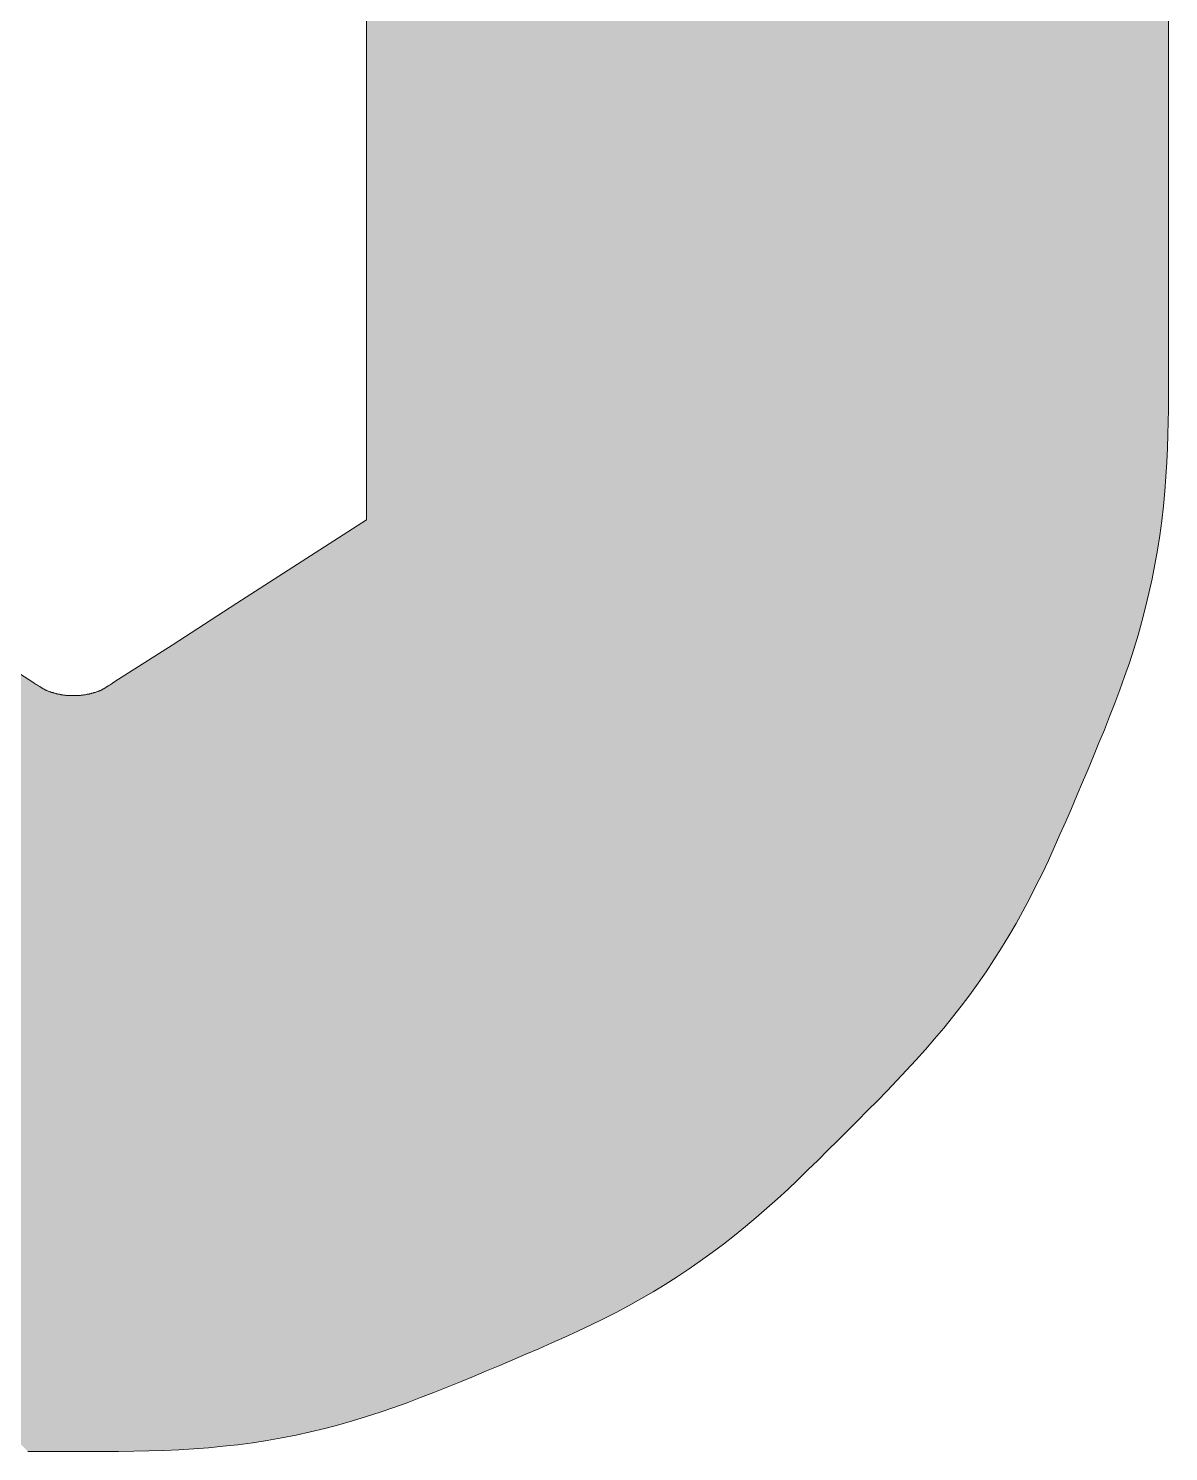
# Model space of a CAD drawing. Units: millimetres at full size, sheet at 1:100. Extents: x -138278 to 134990, y -16593 to 30671.
# Drawn here: x 61500 to 62198, y 21739 to 22611 of the extents above; entities that cross this region are included whole.
import ezdxf

# ---------------------------------------------------------------- set-up
doc = ezdxf.new("R2010")
doc.units = ezdxf.units.MM
doc.header["$LTSCALE"] = 100
doc.layers.add('F-0_枠', color=134, linetype='Continuous', lineweight=18)
doc.layers.add('F-8_補助線', color=15, linetype='Continuous')

msp = doc.modelspace()

# ---------------------------------------------------------------- linework, layer by layer
at = {"layer": 'F-0_枠'}
for points in [[(62198.5, 23049.3), (62198.5, 22394.8), (62198.5, 22389.7), (62198.5, 22383.8), (62198.4, 22377.2), (62198.3, 22369.9), (62198.1, 22362.1), (62197.8, 22353.8), (62197.4, 22345.2), (62196.9, 22336.4), (62196.2, 22327.4), (62195.4, 22318.3), (62194.3, 22309.3), (62193.1, 22300.3), (62191.7, 22291.4), (62190.1, 22282.6), (62188.4, 22273.7), (62186.5, 22265), (62184.4, 22256.3), (62182.2, 22247.7), (62179.8, 22239.2), (62177.2, 22230.7), (62174.5, 22222.3), (62171.6, 22214), (62168.7, 22205.7), (62165.6, 22197.5), (62162.4, 22189.4), (62159.2, 22181.3), (62155.9, 22173.2), (62152.5, 22165.2), (62149.2, 22157.1), (62145.8, 22149.1), (62142.4, 22141.1), (62139, 22133.1), (62135.5, 22125.1), (62132, 22117.1), (62128.5, 22109.1), (62124.9, 22101.2), (62121.2, 22093.4), (62117.3, 22085.6)], [(62198.5, 23049.3), (62198.5, 22394.8), (62198.5, 22389.7), (62198.5, 22383.8), (62198.4, 22377.2), (62198.3, 22369.9), (62198.1, 22362.1), (62197.8, 22353.8), (62197.4, 22345.2), (62196.9, 22336.4), (62196.2, 22327.4), (62195.4, 22318.3), (62194.3, 22309.3), (62193.1, 22300.3), (62191.7, 22291.4), (62190.1, 22282.6), (62188.4, 22273.7), (62186.5, 22265), (62184.4, 22256.3), (62182.2, 22247.7), (62179.8, 22239.2), (62177.2, 22230.7), (62174.5, 22222.3), (62171.6, 22214), (62168.7, 22205.7), (62165.6, 22197.5), (62162.4, 22189.4), (62159.2, 22181.3), (62155.9, 22173.2), (62152.5, 22165.2), (62149.2, 22157.1), (62145.8, 22149.1), (62142.4, 22141.1), (62139, 22133.1), (62135.5, 22125.1), (62132, 22117.1), (62128.5, 22109.1), (62124.9, 22101.2), (62121.2, 22093.4), (62117.3, 22085.6)], [(61543.5, 22205.1), (61543.8, 22205.2), (61544.1, 22205.3), (61544.5, 22205.5), (61544.8, 22205.6), (61545.1, 22205.8), (61545.4, 22205.9), (61545.7, 22206.1), (61546, 22206.3), (61546.3, 22206.4), (61546.6, 22206.6), (61546.8, 22206.7), (61547.1, 22206.9), (61547.3, 22207), (61547.5, 22207.2), (61547.7, 22207.3), (61547.8, 22207.4), (61548, 22207.5), (61548.1, 22207.6), (61548.3, 22207.7), (61548.6, 22207.9), (61549.1, 22208.2), (61549.7, 22208.6), (61550.6, 22209.1), (61551.7, 22209.9), (61553.1, 22210.8), (61588.1, 22233.2), (61627.8, 22258.8), (61707.3, 22309.8), (61707.3, 23045.7)], [(61543.5, 22205.1), (61543.8, 22205.2), (61544.1, 22205.3), (61544.5, 22205.5), (61544.8, 22205.6), (61545.1, 22205.8), (61545.4, 22205.9), (61545.7, 22206.1), (61546, 22206.3), (61546.3, 22206.4), (61546.6, 22206.6), (61546.8, 22206.7), (61547.1, 22206.9), (61547.3, 22207), (61547.5, 22207.2), (61547.7, 22207.3), (61547.8, 22207.4), (61548, 22207.5), (61548.1, 22207.6), (61548.3, 22207.7), (61548.6, 22207.9), (61549.1, 22208.2), (61549.7, 22208.6), (61550.6, 22209.1), (61551.7, 22209.9), (61553.1, 22210.8), (61588.1, 22233.2), (61627.8, 22258.8), (61707.3, 22309.8), (61707.3, 23045.7)], [(61467.3, 22233.2), (61500.5, 22211.9), (61502.3, 22210.8), (61503.7, 22209.9), (61504.9, 22209.1), (61505.7, 22208.6), (61506.4, 22208.2), (61506.8, 22207.9), (61507.1, 22207.7), (61507.3, 22207.6), (61507.5, 22207.5), (61507.6, 22207.4), (61507.8, 22207.3), (61507.9, 22207.2), (61508.1, 22207), (61508.4, 22206.9), (61508.6, 22206.7), (61508.9, 22206.6), (61509.1, 22206.4), (61509.4, 22206.3), (61509.7, 22206.1), (61510, 22205.9), (61510.3, 22205.8), (61510.6, 22205.6), (61510.9, 22205.5), (61511.3, 22205.3), (61511.6, 22205.2), (61511.9, 22205.1), (61512.2, 22204.9), (61512.6, 22204.8), (61512.9, 22204.7), (61513.2, 22204.6), (61513.6, 22204.5), (61513.9, 22204.4), (61514.3, 22204.2), (61514.6, 22204.1), (61515, 22204.1), (61515.3, 22204)], [(61467.3, 22233.2), (61500.5, 22211.9), (61502.3, 22210.8), (61503.7, 22209.9), (61504.9, 22209.1), (61505.7, 22208.6), (61506.4, 22208.2), (61506.8, 22207.9), (61507.1, 22207.7), (61507.3, 22207.6), (61507.5, 22207.5), (61507.6, 22207.4), (61507.8, 22207.3), (61507.9, 22207.2), (61508.1, 22207), (61508.4, 22206.9), (61508.6, 22206.7), (61508.9, 22206.6), (61509.1, 22206.4), (61509.4, 22206.3), (61509.7, 22206.1), (61510, 22205.9), (61510.3, 22205.8), (61510.6, 22205.6), (61510.9, 22205.5), (61511.3, 22205.3), (61511.6, 22205.2), (61511.9, 22205.1), (61512.2, 22204.9), (61512.6, 22204.8), (61512.9, 22204.7), (61513.2, 22204.6), (61513.6, 22204.5), (61513.9, 22204.4), (61514.3, 22204.2), (61514.6, 22204.1), (61515, 22204.1), (61515.3, 22204)], [(61515.3, 22204), (61515.7, 22203.9), (61516, 22203.8), (61516.4, 22203.7), (61516.7, 22203.6), (61517.1, 22203.5), (61517.4, 22203.4), (61517.8, 22203.3), (61518.1, 22203.2), (61518.5, 22203.1), (61518.8, 22203.1), (61519.2, 22203), (61519.5, 22202.9), (61519.9, 22202.8), (61520.2, 22202.7), (61520.6, 22202.7), (61521, 22202.6), (61521.3, 22202.6), (61521.7, 22202.5), (61522.1, 22202.5), (61522.4, 22202.4), (61522.8, 22202.4), (61523.2, 22202.3), (61523.6, 22202.3), (61523.9, 22202.3), (61524.3, 22202.3), (61524.7, 22202.3), (61525.1, 22202.2), (61525.4, 22202.2), (61525.8, 22202.2), (61526.2, 22202.2), (61526.5, 22202.2), (61526.9, 22202.2), (61527.3, 22202.2), (61527.7, 22202.2), (61528, 22202.2), (61528.4, 22202.2), (61528.8, 22202.2), (61529.2, 22202.2), (61529.5, 22202.2)], [(61515.3, 22204), (61515.7, 22203.9), (61516, 22203.8), (61516.4, 22203.7), (61516.7, 22203.6), (61517.1, 22203.5), (61517.4, 22203.4), (61517.8, 22203.3), (61518.1, 22203.2), (61518.5, 22203.1), (61518.8, 22203.1), (61519.2, 22203), (61519.5, 22202.9), (61519.9, 22202.8), (61520.2, 22202.7), (61520.6, 22202.7), (61521, 22202.6), (61521.3, 22202.6), (61521.7, 22202.5), (61522.1, 22202.5), (61522.4, 22202.4), (61522.8, 22202.4), (61523.2, 22202.3), (61523.6, 22202.3), (61523.9, 22202.3), (61524.3, 22202.3), (61524.7, 22202.3), (61525.1, 22202.2), (61525.4, 22202.2), (61525.8, 22202.2), (61526.2, 22202.2), (61526.5, 22202.2), (61526.9, 22202.2), (61527.3, 22202.2), (61527.7, 22202.2), (61528, 22202.2), (61528.4, 22202.2), (61528.8, 22202.2), (61529.2, 22202.2), (61529.5, 22202.2)], [(61529.5, 22202.2), (61529.9, 22202.2), (61530.3, 22202.2), (61530.7, 22202.3), (61531, 22202.3), (61531.4, 22202.3), (61531.8, 22202.3), (61532.1, 22202.3), (61532.5, 22202.4), (61532.9, 22202.4), (61533.3, 22202.5), (61533.6, 22202.5), (61534, 22202.6), (61534.4, 22202.6), (61534.7, 22202.7), (61535.1, 22202.7), (61535.5, 22202.8), (61535.8, 22202.9), (61536.2, 22203), (61536.5, 22203.1), (61536.9, 22203.1), (61537.3, 22203.2), (61537.6, 22203.3), (61538, 22203.4), (61538.3, 22203.5), (61538.7, 22203.6), (61539, 22203.7), (61539.4, 22203.8), (61539.7, 22203.9), (61540.1, 22204), (61540.4, 22204.1), (61540.8, 22204.1), (61541.1, 22204.2), (61541.5, 22204.4), (61541.8, 22204.5), (61542.1, 22204.6), (61542.5, 22204.7), (61542.8, 22204.8), (61543.2, 22204.9), (61543.5, 22205.1)], [(61529.5, 22202.2), (61529.9, 22202.2), (61530.3, 22202.2), (61530.7, 22202.3), (61531, 22202.3), (61531.4, 22202.3), (61531.8, 22202.3), (61532.1, 22202.3), (61532.5, 22202.4), (61532.9, 22202.4), (61533.3, 22202.5), (61533.6, 22202.5), (61534, 22202.6), (61534.4, 22202.6), (61534.7, 22202.7), (61535.1, 22202.7), (61535.5, 22202.8), (61535.8, 22202.9), (61536.2, 22203), (61536.5, 22203.1), (61536.9, 22203.1), (61537.3, 22203.2), (61537.6, 22203.3), (61538, 22203.4), (61538.3, 22203.5), (61538.7, 22203.6), (61539, 22203.7), (61539.4, 22203.8), (61539.7, 22203.9), (61540.1, 22204), (61540.4, 22204.1), (61540.8, 22204.1), (61541.1, 22204.2), (61541.5, 22204.4), (61541.8, 22204.5), (61542.1, 22204.6), (61542.5, 22204.7), (61542.8, 22204.8), (61543.2, 22204.9), (61543.5, 22205.1)], [(62117.3, 22085.6), (62113.4, 22077.8), (62109.3, 22070.2), (62105.1, 22062.6), (62100.7, 22055.1), (62096.2, 22047.7), (62091.5, 22040.3), (62086.7, 22033.1), (62081.8, 22026), (62076.7, 22018.9), (62071.5, 22012), (62066.2, 22005.2), (62060.8, 21998.5), (62055.2, 21991.9), (62049.6, 21985.4), (62043.8, 21979), (62038, 21972.7), (62032.1, 21966.4), (62026.2, 21960.2), (62020.2, 21954.1), (62014.1, 21948), (62008.1, 21941.9), (62002, 21935.8), (61996, 21929.7), (61989.9, 21923.7), (61983.8, 21917.7), (61977.6, 21911.7), (61971.4, 21905.7), (61965.2, 21899.8), (61958.9, 21894), (61952.5, 21888.2), (61946, 21882.6), (61939.4, 21877), (61932.7, 21871.6), (61925.9, 21866.3), (61918.9, 21861.1), (61911.9, 21856), (61904.8, 21851.1), (61897.6, 21846.3), (61890.2, 21841.6)], [(62117.3, 22085.6), (62113.4, 22077.8), (62109.3, 22070.2), (62105.1, 22062.6), (62100.7, 22055.1), (62096.2, 22047.7), (62091.5, 22040.3), (62086.7, 22033.1), (62081.8, 22026), (62076.7, 22018.9), (62071.5, 22012), (62066.2, 22005.2), (62060.8, 21998.5), (62055.2, 21991.9), (62049.6, 21985.4), (62043.8, 21979), (62038, 21972.7), (62032.1, 21966.4), (62026.2, 21960.2), (62020.2, 21954.1), (62014.1, 21948), (62008.1, 21941.9), (62002, 21935.8), (61996, 21929.7), (61989.9, 21923.7), (61983.8, 21917.7), (61977.6, 21911.7), (61971.4, 21905.7), (61965.2, 21899.8), (61958.9, 21894), (61952.5, 21888.2), (61946, 21882.6), (61939.4, 21877), (61932.7, 21871.6), (61925.9, 21866.3), (61918.9, 21861.1), (61911.9, 21856), (61904.8, 21851.1), (61897.6, 21846.3), (61890.2, 21841.6)], [(61890.2, 21841.6), (61882.8, 21837.1), (61875.3, 21832.7), (61867.7, 21828.5), (61860.1, 21824.4), (61852.3, 21820.5), (61844.5, 21816.6), (61836.7, 21812.9), (61828.7, 21809.3), (61820.8, 21805.7), (61812.8, 21802.2), (61804.8, 21798.8), (61796.8, 21795.4), (61788.8, 21792), (61780.8, 21788.6), (61772.7, 21785.2), (61764.7, 21781.9), (61756.6, 21778.6), (61748.5, 21775.3), (61740.3, 21772.2), (61732.1, 21769.1), (61723.9, 21766.1), (61715.6, 21763.3), (61707.2, 21760.6), (61698.7, 21758), (61690.2, 21755.6), (61681.6, 21753.3), (61672.9, 21751.3), (61664.1, 21749.3), (61655.3, 21747.6), (61646.4, 21746), (61637.5, 21744.6), (61628.5, 21743.4), (61619.5, 21742.4), (61610.5, 21741.5), (61601.4, 21740.9), (61592.2, 21740.3), (61583, 21739.9), (61573.8, 21739.6), (61564.6, 21739.4)], [(61890.2, 21841.6), (61882.8, 21837.1), (61875.3, 21832.7), (61867.7, 21828.5), (61860.1, 21824.4), (61852.3, 21820.5), (61844.5, 21816.6), (61836.7, 21812.9), (61828.7, 21809.3), (61820.8, 21805.7), (61812.8, 21802.2), (61804.8, 21798.8), (61796.8, 21795.4), (61788.8, 21792), (61780.8, 21788.6), (61772.7, 21785.2), (61764.7, 21781.9), (61756.6, 21778.6), (61748.5, 21775.3), (61740.3, 21772.2), (61732.1, 21769.1), (61723.9, 21766.1), (61715.6, 21763.3), (61707.2, 21760.6), (61698.7, 21758), (61690.2, 21755.6), (61681.6, 21753.3), (61672.9, 21751.3), (61664.1, 21749.3), (61655.3, 21747.6), (61646.4, 21746), (61637.5, 21744.6), (61628.5, 21743.4), (61619.5, 21742.4), (61610.5, 21741.5), (61601.4, 21740.9), (61592.2, 21740.3), (61583, 21739.9), (61573.8, 21739.6), (61564.6, 21739.4)], [(61564.6, 21739.4), (61555.4, 21739.3), (61546.1, 21739.3), (61536.9, 21739.3), (61527.6, 21739.2), (61518.3, 21739.3), (61509.1, 21739.3), (61499.8, 21739.3)], [(61564.6, 21739.4), (61555.4, 21739.3), (61546.1, 21739.3), (61536.9, 21739.3), (61527.6, 21739.2), (61518.3, 21739.3), (61509.1, 21739.3), (61499.8, 21739.3)]]:
    msp.add_lwpolyline(points, dxfattribs=at)
at = {"layer": 'F-8_補助線'}
for points in [[(61707.3, 22309.9), (61707.3, 23049.1), (61707.3, 23048.2)], [(61707.3, 22309.9), (61707.3, 23048.2), (61707.3, 23047.7)], [(61707.3, 22309.9), (61707.3, 23047.7), (61707.3, 23047.5)], [(61707.3, 22309.9), (61707.3, 23047.5), (61707.5, 23046.7)], [(61707.3, 22309.9), (61707.5, 23046.7), (61707.5, 23046.5)], [(61707.3, 22309.9), (61707.5, 23046.5), (61707.6, 23046.4)], [(62198.3, 23046), (62198.4, 23046.5), (62198.5, 22377.2)], [(62198.4, 23046.5), (62198.5, 23045.5), (62198.5, 22377.2)], [(61707.3, 22309.9), (61707.6, 23046.4), (61707.6, 23046.1)], [(61707.3, 22309.9), (61707.6, 23046.1), (61707.7, 23045.9)], [(61707.3, 22309.9), (61707.7, 23045.9), (61707.8, 23045.7)], [(61707.3, 22309.9), (61707.8, 23045.7), (61707.9, 23045.4)], [(61707.3, 22309.9), (61707.9, 23045.4), (61707.9, 23045.3)], [(61707.3, 22309.9), (61707.9, 23045.3), (61707.9, 23045.2)], [(61707.3, 22309.9), (61707.9, 23045.2), (61708, 23045.1)], [(61707.3, 22309.9), (61708, 23045.1), (61708.1, 23044.8)], [(61707.3, 22309.9), (61708.1, 23044.8), (61708.1, 23044.6)], [(61707.3, 22309.9), (61708.1, 23044.6), (61708.2, 23044.5)], [(61707.3, 22309.9), (61708.2, 23044.5), (61708.2, 23044.4)], [(61707.3, 22309.9), (61708.2, 23044.4), (61708.3, 23044.3)], [(61707.3, 22309.9), (61708.3, 23044.3), (61708.3, 23044.1)], [(61707.3, 22309.9), (61708.3, 23044.1), (61708.5, 23043.9)], [(61707.3, 22309.9), (61708.5, 23043.9), (61708.6, 23043.7)], [(61707.3, 22309.9), (61708.6, 23043.7), (61709.4, 23042.3)], [(61707.3, 22309.9), (61709.4, 23042.3), (61709.8, 23041.6)], [(61707.3, 22309.9), (61709.8, 23041.6), (61710, 23041.4)], [(61707.3, 22309.9), (61710, 23041.4), (61710.1, 23041.2)], [(61707.3, 22309.9), (61710.1, 23041.2), (61710.4, 23040.7)], [(61707.3, 22309.9), (62195.6, 23041), (62195.8, 23041.2)], [(62198.5, 22377.2), (61707.3, 22309.9), (62195.8, 23041.2)], [(61707.3, 22309.9), (62195.5, 23040.7), (62195.6, 23041)], [(61707.3, 22309.9), (61710.4, 23040.7), (61710.5, 23040.6)], [(61707.3, 22309.9), (62195.3, 23040.6), (62195.4, 23040.7)], [(61707.3, 22309.9), (62195.4, 23040.7), (62195.5, 23040.7)], [(61707.3, 22309.9), (61710.5, 23040.6), (61710.7, 23040.4)], [(61707.3, 22309.9), (62195.2, 23040.4), (62195.3, 23040.6)], [(61707.3, 22309.9), (61710.7, 23040.4), (61710.8, 23040.3)], [(61707.3, 22309.9), (62195.1, 23040.3), (62195.2, 23040.4)], [(61707.3, 22309.9), (61710.8, 23040.3), (61710.9, 23040.2)], [(61707.3, 22309.9), (62195, 23040.2), (62195.1, 23040.3)], [(61707.3, 22309.9), (61710.9, 23040.2), (61711.2, 23039.9)], [(61707.3, 22309.9), (62194.9, 23040.1), (62195, 23040.2)], [(61707.3, 22309.9), (62194.8, 23039.9), (62194.9, 23040.1)], [(61707.3, 22309.9), (61711.2, 23039.9), (61711.3, 23039.8)], [(61707.3, 22309.9), (62194.6, 23039.7), (62194.7, 23039.9)], [(61707.3, 22309.9), (62194.7, 23039.9), (62194.8, 23039.9)], [(61707.3, 22309.9), (61711.3, 23039.8), (61711.6, 23039.5)], [(61707.3, 22309.9), (62194.4, 23039.5), (62194.6, 23039.7)], [(61707.3, 22309.9), (61711.6, 23039.5), (61711.7, 23039.4)], [(61707.3, 22309.9), (62194.3, 23039.4), (62194.4, 23039.5)], [(61707.3, 22309.9), (61711.7, 23039.4), (61711.9, 23039.1)], [(61707.3, 22309.9), (62194.1, 23039.2), (62194.3, 23039.4)], [(61707.3, 22309.9), (62193.9, 23039), (62194, 23039.2)], [(61707.3, 22309.9), (62194, 23039.2), (62194.1, 23039.2)], [(61707.3, 22309.9), (61711.9, 23039.1), (61712.4, 23038.7)], [(61707.3, 22309.9), (62193.8, 23038.9), (62193.9, 23039)], [(61707.3, 22309.9), (62193.6, 23038.8), (62193.8, 23038.9)], [(61707.3, 22309.9), (62193.5, 23038.7), (62193.6, 23038.8)], [(61707.3, 22309.9), (61712.4, 23038.7), (61712.5, 23038.6)], [(61707.3, 22309.9), (62193.5, 23038.6), (62193.5, 23038.7)], [(61707.3, 22309.9), (61712.5, 23038.6), (61712.9, 23038.2)], [(61707.3, 22309.9), (62193.2, 23038.4), (62193.5, 23038.6)], [(61707.3, 22309.9), (62193.1, 23038.3), (62193.2, 23038.4)], [(61707.3, 22309.9), (62192.6, 23037.9), (62193.1, 23038.3)], [(61707.3, 22309.9), (61712.9, 23038.2), (61713.2, 23038)], [(61707.3, 22309.9), (61713.2, 23038), (61713.3, 23037.9)], [(61707.3, 22309.9), (61713.3, 23037.9), (61713.4, 23037.8)], [(61707.3, 22309.9), (62192.3, 23037.7), (62192.6, 23037.9)], [(61707.3, 22309.9), (61713.4, 23037.8), (61713.6, 23037.6)], [(62198.5, 22377.2), (62195.8, 23041.2), (62195.9, 23041.4)], [(62198.5, 22377.2), (62195.9, 23041.4), (62196.1, 23041.6)], [(62198.5, 22377.2), (62196.1, 23041.6), (62196.2, 23041.9)], [(62198.5, 22377.2), (62196.2, 23041.9), (62196.4, 23042.1)], [(62198.5, 22377.2), (62196.4, 23042.1), (62196.5, 23042.3)], [(62198.5, 22377.2), (62196.5, 23042.3), (62196.6, 23042.5)], [(62198.5, 22377.2), (62196.6, 23042.5), (62196.8, 23042.8)], [(62198.5, 22377.2), (62196.8, 23042.8), (62196.9, 23043)], [(62198.5, 22377.2), (62196.9, 23043), (62197.1, 23043.2)], [(62198.5, 22377.2), (62197.1, 23043.2), (62197.2, 23043.4)], [(62198.5, 22377.2), (62197.2, 23043.4), (62197.3, 23043.7)], [(62198.5, 22377.2), (62197.3, 23043.7), (62197.4, 23043.9)], [(62198.5, 22377.2), (62197.4, 23043.9), (62197.6, 23044.1)], [(62198.5, 22377.2), (62197.6, 23044.1), (62197.7, 23044.4)], [(62198.5, 22377.2), (62197.7, 23044.4), (62197.8, 23044.6)], [(62198.5, 22377.2), (62197.8, 23044.6), (62197.9, 23044.8)], [(62198.5, 22377.2), (62197.9, 23044.8), (62198.2, 23045.7)], [(62198.5, 22377.2), (62198.2, 23045.7), (62198.3, 23046)], [(61707.3, 22309.9), (62192, 23037.4), (62192.3, 23037.7)], [(61707.3, 22309.9), (61713.6, 23037.6), (61713.8, 23037.5)], [(61707.3, 22309.9), (61713.8, 23037.5), (61713.9, 23037.4)], [(61707.3, 22309.9), (61713.9, 23037.4), (61714.3, 23037.1)], [(61707.3, 22309.9), (62191.7, 23037.2), (62192, 23037.4)], [(61707.3, 22309.9), (62191.4, 23036.9), (62191.7, 23037.2)], [(61707.3, 22309.9), (61714.3, 23037.1), (61714.3, 23037.1)], [(61707.3, 22309.9), (61714.3, 23037.1), (61714.6, 23036.9)], [(61707.3, 22309.9), (61714.6, 23036.9), (61714.8, 23036.8)], [(61707.3, 22309.9), (62190.5, 23036.4), (62191.4, 23036.9)], [(61707.3, 22309.9), (61714.8, 23036.8), (61715, 23036.7)], [(61707.3, 22309.9), (61715, 23036.7), (61715.2, 23036.6)], [(61707.3, 22309.9), (61715.2, 23036.6), (61715.5, 23036.4)], [(61707.3, 22309.9), (61715.5, 23036.4), (61932.2, 22896.9)], [(61707.3, 22309.9), (62183.6, 23031.9), (62190.5, 23036.4)], [(61707.3, 22309.9), (62136, 23001.3), (62183.6, 23031.9)], [(61707.3, 22309.9), (61982.7, 22902.6), (62136, 23001.3)], [(61707.3, 22309.9), (61980.3, 22901.1), (61982.7, 22902.6)], [(61707.3, 22309.9), (61975.6, 22898.1), (61980.3, 22901.1)], [(61707.3, 22309.9), (61974.8, 22897.5), (61975.6, 22898.1)], [(61707.3, 22309.9), (61974.2, 22897.1), (61974.8, 22897.5)], [(61707.3, 22309.9), (61973.3, 22896.6), (61974.2, 22897.1)], [(61707.3, 22309.9), (61932.2, 22896.9), (61932.8, 22896.5)], [(61707.3, 22309.9), (61972.2, 22895.9), (61973.3, 22896.6)], [(61707.3, 22309.9), (61932.8, 22896.5), (61933.1, 22896.3)], [(61707.3, 22309.9), (61933.1, 22896.3), (61933.4, 22896.1)], [(61707.3, 22309.9), (61933.4, 22896.1), (61933.7, 22895.9)], [(61707.3, 22309.9), (61933.7, 22895.9), (61934, 22895.7)], [(61707.3, 22309.9), (61969.8, 22894.6), (61972.2, 22895.9)], [(61707.3, 22309.9), (61934, 22895.7), (61934.3, 22895.6)], [(61707.3, 22309.9), (61934.3, 22895.6), (61934.6, 22895.4)], [(61707.3, 22309.9), (61934.6, 22895.4), (61934.9, 22895.2)], [(61707.3, 22309.9), (61934.9, 22895.2), (61935.2, 22895.1)], [(61707.3, 22309.9), (61935.2, 22895.1), (61935.5, 22894.9)], [(61707.3, 22309.9), (61935.5, 22894.9), (61935.8, 22894.8)], [(61707.3, 22309.9), (61935.8, 22894.8), (61936.1, 22894.6)], [(61707.3, 22309.9), (61936.1, 22894.6), (61936.4, 22894.5)], [(61707.3, 22309.9), (61967.5, 22893.7), (61969.8, 22894.6)], [(61707.3, 22309.9), (61936.4, 22894.5), (61936.7, 22894.3)], [(61707.3, 22309.9), (61936.7, 22894.3), (61937.1, 22894.2)], [(61707.3, 22309.9), (61937.1, 22894.2), (61937.4, 22894.1)], [(61707.3, 22309.9), (61937.4, 22894.1), (61937.7, 22894)], [(61707.3, 22309.9), (61937.7, 22894), (61938.1, 22893.8)], [(61707.3, 22309.9), (61938.1, 22893.8), (61938.4, 22893.7)], [(61707.3, 22309.9), (61938.4, 22893.7), (61938.8, 22893.6)], [(61707.3, 22309.9), (61966.1, 22893.3), (61967.5, 22893.7)], [(61707.3, 22309.9), (61938.8, 22893.6), (61939.1, 22893.5)], [(61707.3, 22309.9), (61939.1, 22893.5), (61939.4, 22893.4)], [(61707.3, 22309.9), (61939.4, 22893.4), (61939.8, 22893.3)], [(61707.3, 22309.9), (61939.8, 22893.3), (61940.1, 22893.2)], [(61707.3, 22309.9), (61963.6, 22892.6), (61966.1, 22893.3)], [(61707.3, 22309.9), (61940.1, 22893.2), (61940.5, 22893.1)], [(61707.3, 22309.9), (61940.5, 22893.1), (61941.5, 22892.8)], [(61707.3, 22309.9), (61941.5, 22892.8), (61941.9, 22892.7)], [(61707.3, 22309.9), (61941.9, 22892.7), (61942.6, 22892.5)], [(61707.3, 22309.9), (61962.2, 22892.3), (61963.6, 22892.6)], [(61707.3, 22309.9), (61942.6, 22892.5), (61944.7, 22892)], [(61707.3, 22309.9), (61960.4, 22891.9), (61962.2, 22892.3)], [(61707.3, 22309.9), (61944.7, 22892), (61945.1, 22892)], [(61707.3, 22309.9), (61945.1, 22892), (61945.4, 22891.9)], [(61707.3, 22309.9), (61945.4, 22891.9), (61945.8, 22891.8)], [(61707.3, 22309.9), (61958.5, 22891.6), (61960.4, 22891.9)], [(61707.3, 22309.9), (61945.8, 22891.8), (61946.9, 22891.7)], [(61707.3, 22309.9), (61946.9, 22891.7), (61947.7, 22891.6)], [(61707.3, 22309.9), (61947.7, 22891.6), (61949.2, 22891.4)], [(61707.3, 22309.9), (61957, 22891.5), (61958.5, 22891.6)], [(61707.3, 22309.9), (61955.2, 22891.4), (61957, 22891.5)], [(61707.3, 22309.9), (61949.2, 22891.4), (61950.3, 22891.4)], [(61707.3, 22309.9), (61950.3, 22891.4), (61951, 22891.4)], [(61707.3, 22309.9), (61951, 22891.4), (61952.2, 22891.4)], [(61707.3, 22309.9), (61952.2, 22891.4), (61953.7, 22891.4)], [(61707.3, 22309.9), (61953.7, 22891.4), (61955.2, 22891.4)], [(60856.8, 22377.2), (61499.8, 21739.3), (61509.1, 21739.3)], [(60856.8, 22377.2), (61509.1, 21739.3), (61518.3, 21739.3)], [(60856.8, 22377.2), (61518.3, 21739.3), (61527.6, 21739.3)], [(61527.6, 21739.3), (61348, 22309.9), (60856.8, 22377.2)], [(62198.5, 22377.2), (61536.9, 21739.3), (61527.6, 21739.3)], [(61527.6, 21739.3), (61707.3, 22309.9), (62198.5, 22377.2)], [(62198.5, 22377.2), (61546.2, 21739.3), (61536.9, 21739.3)], [(62198.5, 22377.2), (61555.4, 21739.3), (61546.2, 21739.3)], [(62198.5, 22377.2), (61564.7, 21739.5), (61555.4, 21739.3)], [(62198.5, 22377.2), (61573.9, 21739.6), (61564.7, 21739.5)], [(62198.5, 22377.2), (61583.1, 21739.9), (61573.9, 21739.6)], [(62198.5, 22377.2), (61592.2, 21740.3), (61583.1, 21739.9)], [(62198.5, 22377.2), (61601.4, 21740.9), (61592.2, 21740.3)], [(62198.5, 22377.2), (61610.5, 21741.5), (61601.4, 21740.9)], [(62198.5, 22377.2), (61619.5, 21742.4), (61610.5, 21741.5)], [(62198.5, 22377.2), (61628.6, 21743.4), (61619.5, 21742.4)], [(62198.5, 22377.2), (61637.5, 21744.6), (61628.6, 21743.4)], [(62198.5, 22377.2), (61646.5, 21746), (61637.5, 21744.6)], [(62198.5, 22377.2), (61655.3, 21747.6), (61646.5, 21746)], [(62198.5, 22377.2), (61672.9, 21751.3), (61655.3, 21747.6)], [(62198.5, 22377.2), (61681.6, 21753.3), (61672.9, 21751.3)], [(62198.5, 22377.2), (61690.2, 21755.6), (61681.6, 21753.3)], [(62198.5, 22377.2), (61698.7, 21758), (61690.2, 21755.6)], [(62198.5, 22377.2), (61707.2, 21760.6), (61698.7, 21758)], [(62198.5, 22377.2), (61715.6, 21763.3), (61707.2, 21760.6)], [(62198.5, 22377.2), (61723.9, 21766.1), (61715.6, 21763.3)], [(62198.5, 22377.2), (61732.1, 21769.1), (61723.9, 21766.1)], [(62198.5, 22377.2), (61740.3, 21772.2), (61732.1, 21769.1)], [(62198.5, 22377.2), (61748.5, 21775.3), (61740.3, 21772.2)], [(62198.5, 22377.2), (61756.6, 21778.6), (61748.5, 21775.3)], [(62198.5, 22377.2), (61764.7, 21781.9), (61756.6, 21778.6)], [(62198.5, 22377.2), (61772.7, 21785.2), (61764.7, 21781.9)], [(62198.5, 22377.2), (61780.7, 21788.6), (61772.7, 21785.2)], [(62198.5, 22377.2), (61788.8, 21792), (61780.7, 21788.6)], [(62198.5, 22377.2), (61796.8, 21795.4), (61788.8, 21792)], [(62198.5, 22377.2), (61804.8, 21798.8), (61796.8, 21795.4)], [(62198.5, 22377.2), (61812.8, 21802.3), (61804.8, 21798.8)], [(62198.5, 22377.2), (61820.8, 21805.7), (61812.8, 21802.3)], [(62198.5, 22377.2), (61828.7, 21809.3), (61820.8, 21805.7)], [(62198.5, 22377.2), (61836.6, 21812.9), (61828.7, 21809.3)], [(62198.5, 22377.2), (61844.5, 21816.6), (61836.6, 21812.9)], [(62198.5, 22377.2), (61852.3, 21820.5), (61844.5, 21816.6)], [(62198.5, 22377.2), (61860, 21824.4), (61852.3, 21820.5)], [(62198.5, 22377.2), (61867.7, 21828.5), (61860, 21824.4)], [(62198.5, 22377.2), (61875.3, 21832.7), (61867.7, 21828.5)], [(62198.5, 22377.2), (61890.2, 21841.6), (61875.3, 21832.7)], [(62198.5, 22377.2), (61904.8, 21851.1), (61890.2, 21841.6)], [(62198.5, 22377.2), (61918.9, 21861.1), (61904.8, 21851.1)], [(62198.5, 22377.2), (61932.7, 21871.6), (61918.9, 21861.1)], [(62198.5, 22377.2), (61939.4, 21877), (61932.7, 21871.6)], [(62198.5, 22377.2), (61952.5, 21888.2), (61939.4, 21877)], [(62198.5, 22377.2), (61965.2, 21899.8), (61952.5, 21888.2)], [(62198.5, 22377.2), (61977.6, 21911.7), (61965.2, 21899.8)], [(62198.5, 22377.2), (61983.8, 21917.7), (61977.6, 21911.7)], [(62198.5, 22377.2), (61989.9, 21923.7), (61983.8, 21917.7)], [(62198.5, 22377.2), (61996, 21929.7), (61989.9, 21923.7)], [(62198.5, 22377.2), (62002, 21935.8), (61996, 21929.7)], [(62198.5, 22377.2), (62008.1, 21941.9), (62002, 21935.8)], [(62198.5, 22377.2), (62014.1, 21948), (62008.1, 21941.9)], [(62198.5, 22377.2), (62020.2, 21954.1), (62014.1, 21948)], [(62198.5, 22377.2), (62026.2, 21960.2), (62020.2, 21954.1)], [(62198.5, 22377.2), (62032.1, 21966.4), (62026.2, 21960.2)], [(62198.5, 22377.2), (62038, 21972.7), (62032.1, 21966.4)], [(62198.5, 22377.2), (62043.9, 21979), (62038, 21972.7)], [(62198.5, 22377.2), (62049.6, 21985.4), (62043.9, 21979)], [(62198.5, 22377.2), (62055.3, 21991.9), (62049.6, 21985.4)], [(62198.5, 22377.2), (62066.2, 22005.2), (62055.3, 21991.9)], [(62198.5, 22377.2), (62071.6, 22012), (62066.2, 22005.2)], [(62198.5, 22377.2), (62076.7, 22018.9), (62071.6, 22012)], [(62198.5, 22377.2), (62086.7, 22033.1), (62076.7, 22018.9)], [(62198.5, 22377.2), (62096.2, 22047.7), (62086.7, 22033.1)], [(62198.5, 22377.2), (62100.7, 22055.1), (62096.2, 22047.7)], [(62198.5, 22377.2), (62109.3, 22070.2), (62100.7, 22055.1)], [(62198.5, 22377.2), (62113.4, 22077.8), (62109.3, 22070.2)], [(62198.5, 22377.2), (62117.4, 22085.6), (62113.4, 22077.8)], [(62198.5, 22377.2), (62121.2, 22093.4), (62117.4, 22085.6)], [(62198.5, 22377.2), (62124.9, 22101.2), (62121.2, 22093.4)], [(62198.5, 22377.2), (62128.5, 22109.1), (62124.9, 22101.2)], [(62198.5, 22377.2), (62132.1, 22117.1), (62128.5, 22109.1)], [(62198.5, 22377.2), (62135.6, 22125.1), (62132.1, 22117.1)], [(62198.5, 22377.2), (62139, 22133.1), (62135.6, 22125.1)], [(62198.5, 22377.2), (62142.4, 22141.1), (62139, 22133.1)], [(62198.5, 22377.2), (62145.8, 22149.1), (62142.4, 22141.1)], [(62198.5, 22377.2), (62149.2, 22157.1), (62145.8, 22149.1)], [(62198.5, 22377.2), (62152.6, 22165.2), (62149.2, 22157.1)], [(62198.5, 22377.2), (62155.9, 22173.2), (62152.6, 22165.2)], [(62198.5, 22377.2), (62159.2, 22181.3), (62155.9, 22173.2)], [(62198.5, 22377.2), (62162.5, 22189.4), (62159.2, 22181.3)], [(62198.5, 22377.2), (62168.7, 22205.7), (62162.5, 22189.4)], [(62198.5, 22377.2), (62171.7, 22214), (62168.7, 22205.7)], [(62198.5, 22377.2), (62174.5, 22222.3), (62171.7, 22214)], [(62198.5, 22377.2), (62179.8, 22239.2), (62174.5, 22222.3)], [(62198.5, 22377.2), (62182.2, 22247.7), (62179.8, 22239.2)], [(62198.5, 22377.2), (62184.5, 22256.3), (62182.2, 22247.7)], [(62198.5, 22377.2), (62186.5, 22265), (62184.5, 22256.3)], [(62198.5, 22377.2), (62188.5, 22273.7), (62186.5, 22265)], [(62198.5, 22377.2), (62190.2, 22282.6), (62188.5, 22273.7)], [(62198.5, 22377.2), (62191.8, 22291.4), (62190.2, 22282.6)], [(62198.5, 22377.2), (62193.2, 22300.3), (62191.8, 22291.4)], [(62198.5, 22377.2), (62194.4, 22309.3), (62193.2, 22300.3)], [(62198.5, 22377.2), (62195.4, 22318.3), (62194.4, 22309.3)], [(62198.5, 22377.2), (62196.3, 22327.4), (62195.4, 22318.3)], [(62198.5, 22377.2), (62196.9, 22336.4), (62196.3, 22327.4)], [(62198.5, 22377.2), (62197.5, 22345.2), (62196.9, 22336.4)], [(62198.5, 22377.2), (62197.9, 22353.8), (62197.5, 22345.2)], [(62198.5, 22377.2), (62198.2, 22362.1), (62197.9, 22353.8)], [(62198.5, 22377.2), (62198.4, 22369.9), (62198.2, 22362.1)], [(61527.6, 21739.3), (61500.5, 22211.9), (61348, 22309.9)], [(61527.6, 21739.3), (61554.8, 22211.9), (61707.3, 22309.9)], [(61527.6, 21739.3), (61502.3, 22210.8), (61500.5, 22211.9)], [(61527.6, 21739.3), (61503.7, 22209.9), (61502.3, 22210.8)], [(61527.6, 21739.3), (61504.9, 22209.1), (61503.7, 22209.9)], [(61527.6, 21739.3), (61553, 22210.8), (61554.8, 22211.9)], [(61527.6, 21739.3), (61551.5, 22209.9), (61553, 22210.8)], [(61527.6, 21739.3), (61550.4, 22209.1), (61551.5, 22209.9)], [(61527.6, 21739.3), (61505.7, 22208.6), (61504.9, 22209.1)], [(61527.6, 21739.3), (61506.4, 22208.2), (61505.7, 22208.6)], [(61527.6, 21739.3), (61507.1, 22207.7), (61506.4, 22208.2)], [(61527.6, 21739.3), (61507.6, 22207.4), (61507.1, 22207.7)], [(61527.6, 21739.3), (61508.6, 22206.7), (61507.6, 22207.4)], [(61527.6, 21739.3), (61509.7, 22206.1), (61508.6, 22206.7)], [(61527.6, 21739.3), (61510.6, 22205.6), (61509.7, 22206.1)], [(61527.6, 21739.3), (61511.2, 22205.3), (61510.6, 22205.6)], [(61527.6, 21739.3), (61512.2, 22204.9), (61511.2, 22205.3)], [(61527.6, 21739.3), (61513.2, 22204.6), (61512.2, 22204.9)], [(61527.6, 21739.3), (61514.3, 22204.3), (61513.2, 22204.6)], [(61527.6, 21739.3), (61514.9, 22204.1), (61514.3, 22204.3)], [(61527.6, 21739.3), (61516, 22203.8), (61514.9, 22204.1)], [(61527.6, 21739.3), (61517, 22203.5), (61516, 22203.8)], [(61527.6, 21739.3), (61518.4, 22203.1), (61517, 22203.5)], [(61527.6, 21739.3), (61519.9, 22202.8), (61518.4, 22203.1)], [(61527.6, 21739.3), (61520.9, 22202.6), (61519.9, 22202.8)], [(61527.6, 21739.3), (61521.7, 22202.5), (61520.9, 22202.6)], [(61527.6, 21739.3), (61522.8, 22202.4), (61521.7, 22202.5)], [(61527.6, 21739.3), (61523.9, 22202.3), (61522.8, 22202.4)], [(61527.6, 21739.3), (61524.7, 22202.3), (61523.9, 22202.3)], [(61527.6, 21739.3), (61525.8, 22202.2), (61524.7, 22202.3)], [(61527.6, 21739.3), (61526.9, 22202.2), (61525.8, 22202.2)], [(61527.6, 21739.3), (61527.6, 22202.2), (61526.9, 22202.2)], [(61527.6, 21739.3), (61549.5, 22208.6), (61550.4, 22209.1)], [(61527.6, 21739.3), (61548.9, 22208.2), (61549.5, 22208.6)], [(61527.6, 21739.3), (61548.2, 22207.7), (61548.9, 22208.2)], [(61527.6, 21739.3), (61547.7, 22207.4), (61548.2, 22207.7)], [(61527.6, 21739.3), (61546.7, 22206.7), (61547.7, 22207.4)], [(61527.6, 21739.3), (61545.6, 22206.1), (61546.7, 22206.7)], [(61527.6, 21739.3), (61544.6, 22205.6), (61545.6, 22206.1)], [(61527.6, 21739.3), (61544, 22205.3), (61544.6, 22205.6)], [(61527.6, 21739.3), (61543, 22204.9), (61544, 22205.3)], [(61527.6, 21739.3), (61542, 22204.6), (61543, 22204.9)], [(61527.6, 21739.3), (61541, 22204.3), (61542, 22204.6)], [(61527.6, 21739.3), (61540.3, 22204.1), (61541, 22204.3)], [(61527.6, 21739.3), (61539.3, 22203.8), (61540.3, 22204.1)], [(61527.6, 21739.3), (61538.2, 22203.5), (61539.3, 22203.8)], [(61527.6, 21739.3), (61536.8, 22203.1), (61538.2, 22203.5)], [(61527.6, 21739.3), (61535.4, 22202.8), (61536.8, 22203.1)], [(61527.6, 21739.3), (61534.3, 22202.6), (61535.4, 22202.8)], [(61527.6, 21739.3), (61533.6, 22202.5), (61534.3, 22202.6)], [(61527.6, 21739.3), (61532.5, 22202.4), (61533.6, 22202.5)], [(61527.6, 21739.3), (61531.3, 22202.3), (61532.5, 22202.4)], [(61527.6, 21739.3), (61529.5, 22202.2), (61530.6, 22202.3)], [(61527.6, 21739.3), (61530.6, 22202.3), (61531.3, 22202.3)], [(61527.6, 21739.3), (61527.6, 22202.2), (61528.4, 22202.2)], [(61527.6, 21739.3), (61528.4, 22202.2), (61529.5, 22202.2)]]:
    msp.add_solid(points, dxfattribs=at)

doc.saveas('drawing.dxf')
